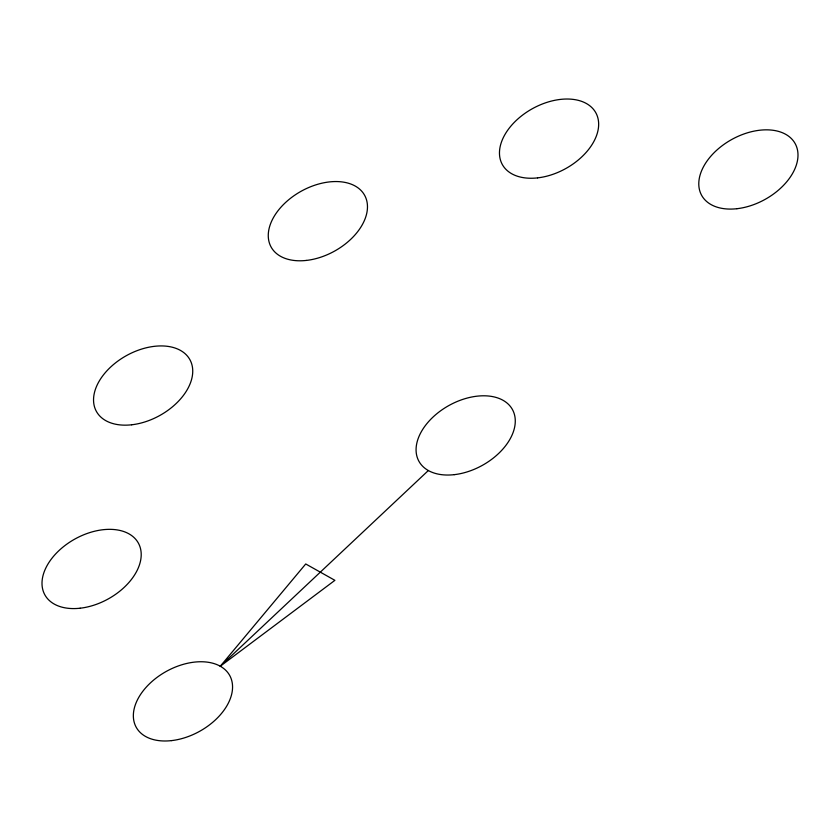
<?xml version="1.0" encoding="UTF-8"?>
<svg xmlns="http://www.w3.org/2000/svg" width="840" height="840" viewBox="0 0 840 840"><rect width="100%" height="100%" fill="white"/><g stroke="black" fill="none" stroke-linecap="round" stroke-linejoin="round"><path stroke-width="1.26" d="M220.29 666.236L305.729 563.966L334.897 580.335L220.29 666.236L428.337 470.536M736.922 208.709A53.445 34.282 -29 0 0 795.921 145.121A53.445 34.282 -29 0 0 712.331 154.539A53.445 34.282 -29 0 0 736.922 208.709M537.579 177.881A53.445 34.282 -29 0 0 596.589 114.303A53.445 34.282 -29 0 0 512.999 123.722A53.445 34.282 -29 0 0 537.579 177.881M306.401 260.421A53.445 34.282 -29 0 0 365.4 196.833A53.445 34.282 -29 0 0 281.81 206.252A53.445 34.282 -29 0 0 306.401 260.421M131.67 424.788A53.445 34.282 -29 0 0 190.669 361.211A53.445 34.282 -29 0 0 107.079 370.629A53.445 34.282 -29 0 0 131.67 424.788M80.136 608.212A53.445 34.282 -29 0 0 139.136 544.625A53.445 34.282 -29 0 0 55.545 554.043A53.445 34.282 -29 0 0 80.136 608.212M171.486 740.618A53.445 34.282 -29 0 0 230.486 677.029A53.445 34.282 -29 0 0 146.895 686.448A53.445 34.282 -29 0 0 171.486 740.618M454.199 474.663A53.445 34.282 -29 0 0 513.208 411.075A53.445 34.282 -29 0 0 429.618 420.494A53.445 34.282 -29 0 0 454.199 474.663"/></g></svg>
